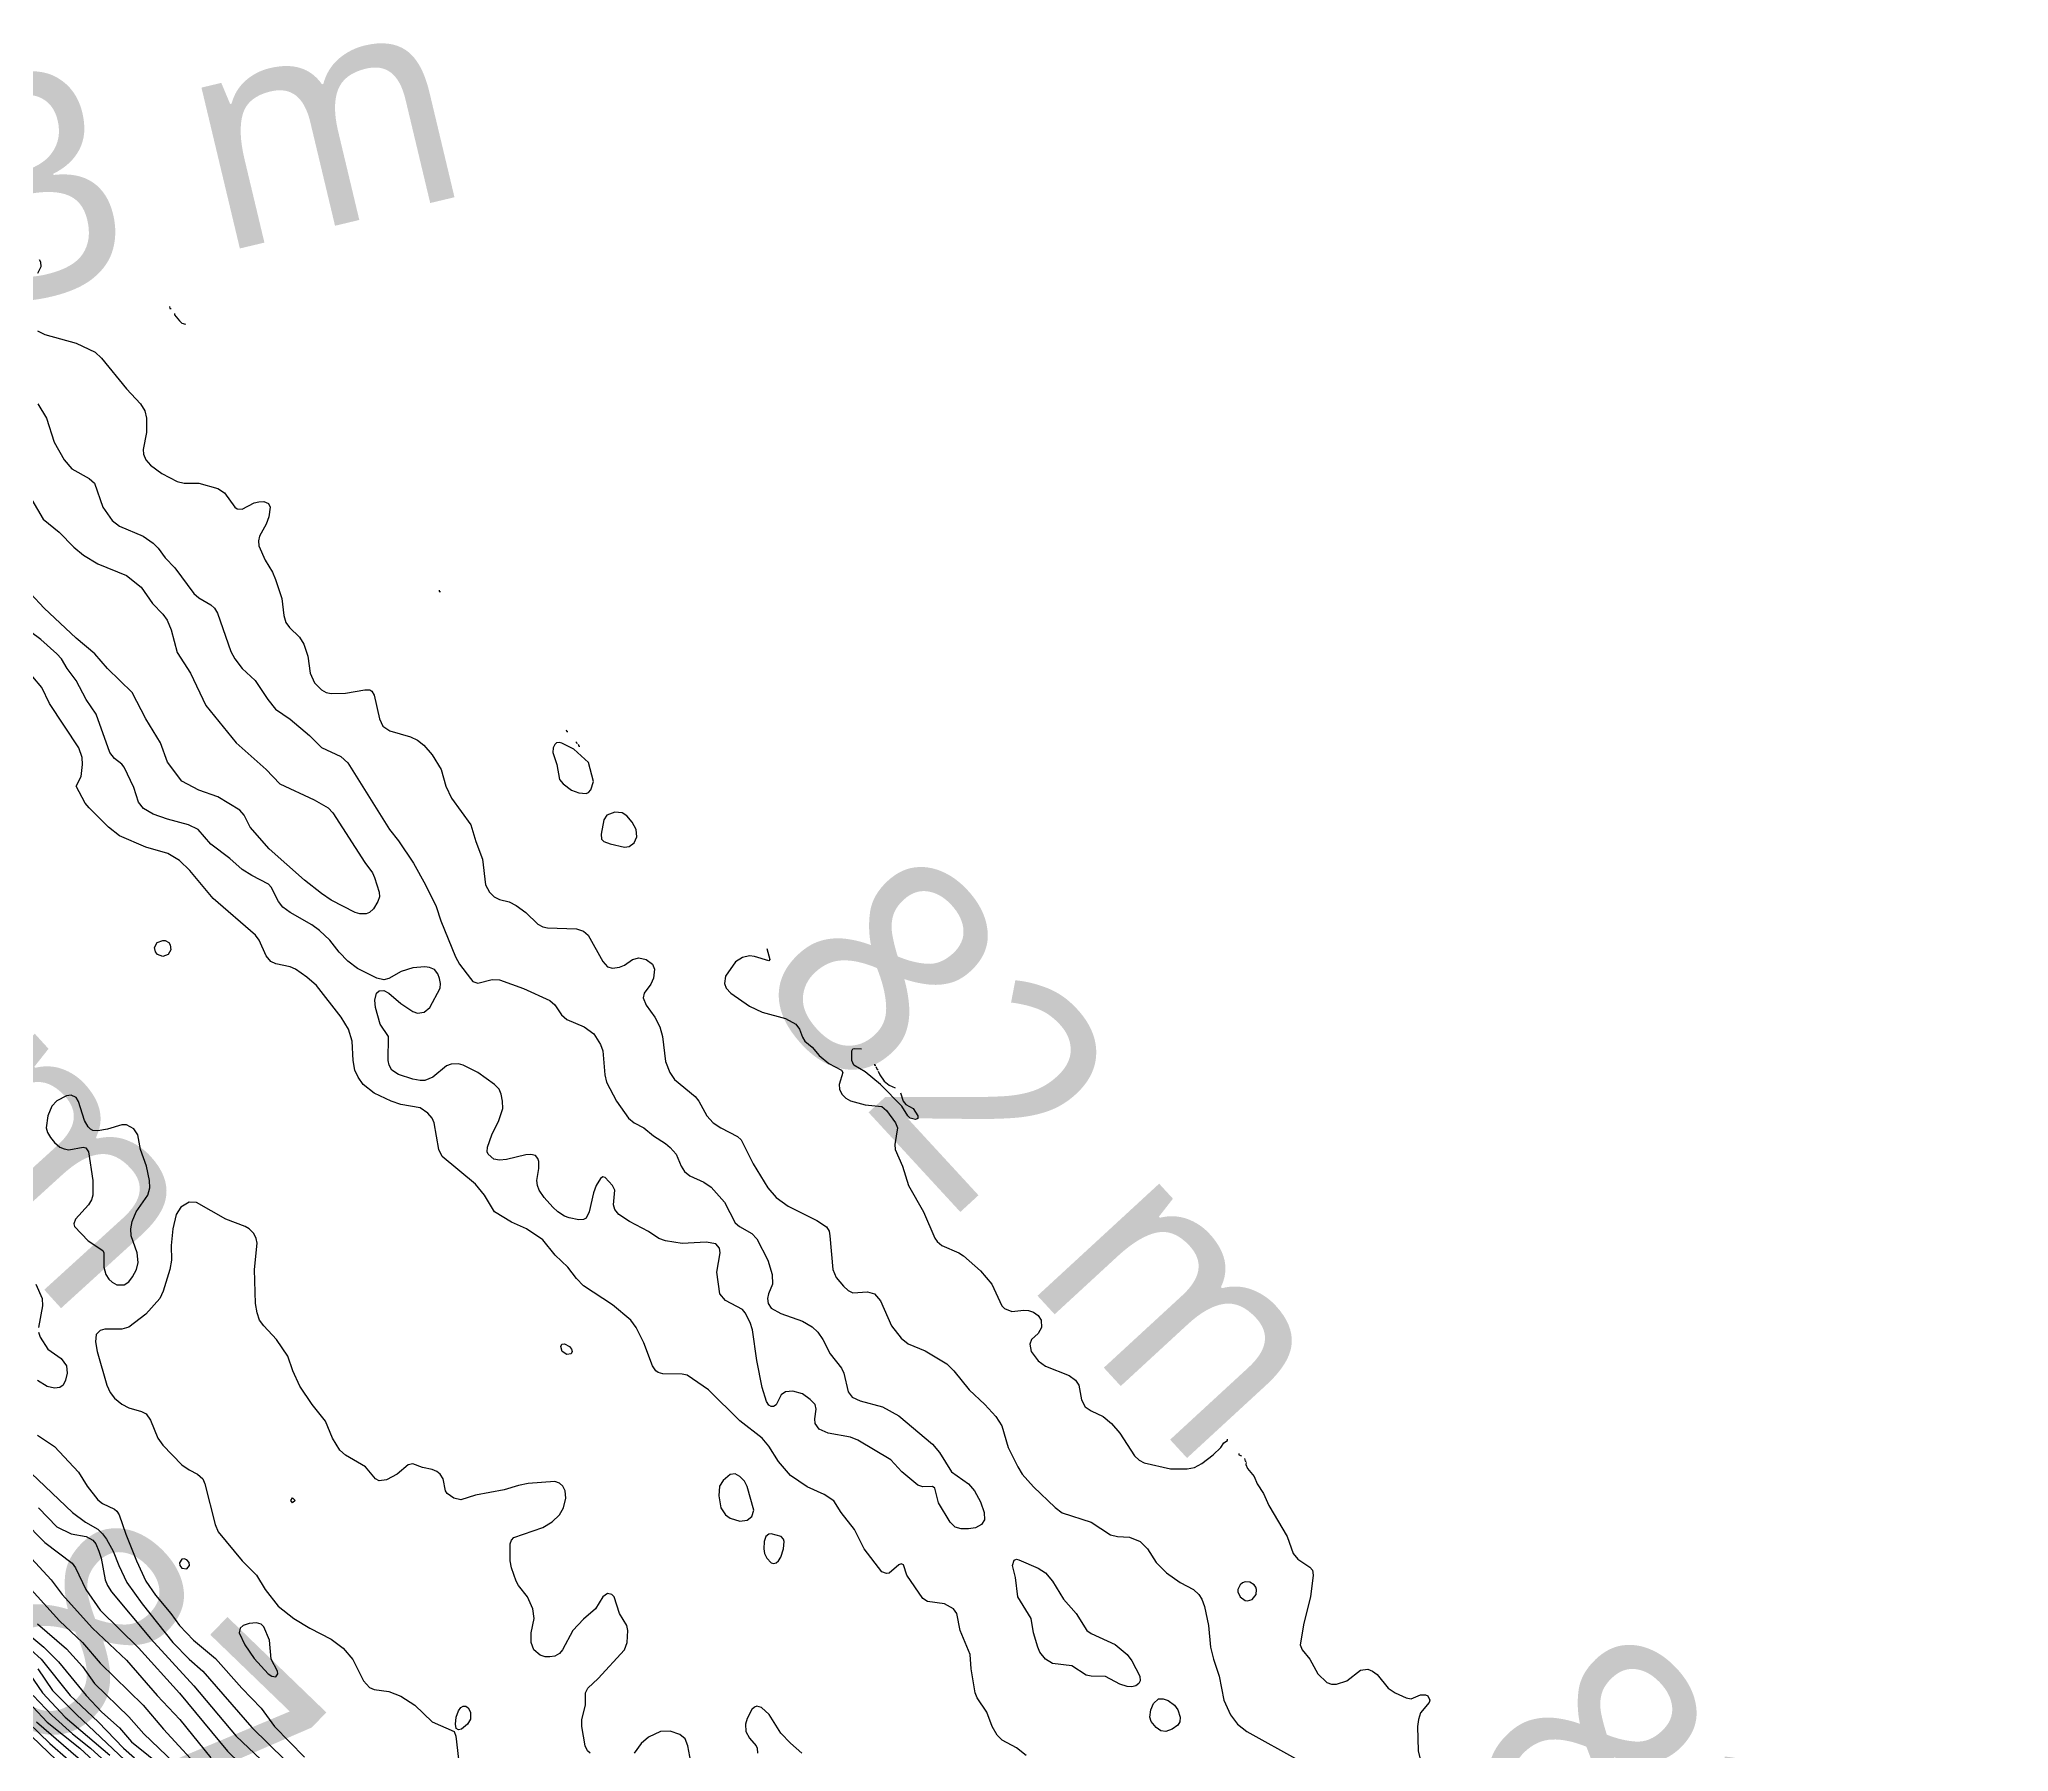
# Model space of a CAD drawing. Extents: x 474277 to 475042, y 254928 to 255625.
# Drawn here: x 474914.3 to 474977.1, y 255356.7 to 255411.3 of the extents above; entities that cross this region are included whole.
import ezdxf

# ---------------------------------------------------------------- set-up
doc = ezdxf.new("R2010")
doc.units = 0
doc.header["$MEASUREMENT"] = 0
doc.layers.add('BaseMapV2_DTM_export_MonNov09090547073261 — entities', color=1, linetype='CONTINUOUS')
doc.styles.get("Standard").update_dxf_attribs({"font": 'romans.shx'})

msp = doc.modelspace()

# ---------------------------------------------------------------- linework, layer by layer
at = {"layer": 'BaseMapV2_DTM_export_MonNov09090547073261 — entities', "color": 15, "linetype": 'Continuous', "true_color": 0xb7484b}
for points in [[(474914.315, 255404.295, 82.25), (474914.366, 255404.218, 82.25), (474914.374, 255404.065, 82.25), (474914.27, 255403.847, 82.25)], [(474918.475, 255402.799, 82), (474918.487, 255402.736, 82), (474918.525, 255402.736, 82)], [(474918.638, 255402.569, 82), (474918.639, 255402.531, 82), (474918.793, 255402.333, 82), (474918.87, 255402.269, 82), (474918.985, 255402.234, 82)], [(474914.27, 255402.023, 82.25), (474914.5, 255401.901, 82.25), (474915.496, 255401.628, 82.25), (474916.11, 255401.336, 82.25), (474916.304, 255401.151, 82.25), (474917.107, 255400.172, 82.25), (474917.55, 255399.694, 82.25), (474917.69, 255399.464, 82.25), (474917.746, 255399.234, 82.25), (474917.74, 255398.774, 82.25), (474917.64, 255398.237, 82.25), (474917.648, 255398.084, 82.25), (474917.72, 255397.911, 82.25), (474917.873, 255397.732, 82.25), (474918.229, 255397.47, 82.25), (474918.717, 255397.215, 82.25), (474918.947, 255397.167, 82.25), (474919.407, 255397.16, 82.25), (474920.02, 255396.992, 82.25), (474920.225, 255396.857, 82.25), (474920.557, 255396.397, 82.25), (474920.634, 255396.344, 82.25), (474920.787, 255396.331, 82.25), (474921.17, 255396.536, 82.25), (474921.324, 255396.573, 82.25), (474921.477, 255396.579, 82.25), (474921.63, 255396.517, 82.25), (474921.686, 255396.397, 82.25), (474921.639, 255396.09, 82.25), (474921.558, 255395.86, 82.25), (474921.339, 255395.477, 82.25), (474921.307, 255395.324, 82.25), (474921.324, 255395.17, 82.25), (474921.519, 255394.71, 82.25), (474921.755, 255394.327, 82.25), (474921.857, 255394.097, 82.25), (474922.055, 255393.483, 82.25), (474922.117, 255392.947, 82.25), (474922.188, 255392.717, 82.25), (474922.295, 255392.563, 82.25), (474922.622, 255392.256, 82.25), (474922.755, 255392.026, 82.25), (474922.879, 255391.643, 82.25), (474922.961, 255391.106, 82.25), (474923.101, 255390.8, 82.25), (474923.322, 255390.57, 82.25), (474923.471, 255390.491, 82.25), (474923.624, 255390.461, 82.25), (474924.084, 255390.47, 82.25), (474924.698, 255390.58, 82.25), (474924.865, 255390.57, 82.25), (474924.928, 255390.531, 82.25), (474925.004, 255390.41, 82.25), (474925.167, 255389.649, 82.25), (474925.275, 255389.419, 82.25), (474925.498, 255389.266, 82.25), (474926.154, 255389.072, 82.25), (474926.384, 255388.967, 82.25), (474926.578, 255388.806, 82.25), (474926.844, 255388.5, 82.25), (474927.138, 255388.039, 82.25), (474927.279, 255387.503, 82.25), (474927.464, 255387.119, 82.25), (474928.08, 255386.276, 82.25), (474928.235, 255385.739, 82.25), (474928.455, 255385.175, 82.25), (474928.552, 255384.359, 82.25), (474928.671, 255384.129, 82.25), (474928.822, 255383.975, 82.25), (474928.991, 255383.89, 82.25), (474929.298, 255383.814, 82.25), (474929.528, 255383.699, 82.25), (474929.835, 255383.479, 82.25), (474930.218, 255383.107, 82.25), (474930.372, 255383.022, 82.25), (474930.525, 255382.991, 82.25), (474931.445, 255382.961, 82.25), (474931.675, 255382.883, 82.25), (474931.823, 255382.749, 82.25), (474932.288, 255381.914, 82.25), (474932.442, 255381.742, 82.25), (474932.595, 255381.702, 82.25), (474932.825, 255381.734, 82.25), (474932.979, 255381.799, 82.25), (474933.236, 255381.982, 82.25), (474933.439, 255382.03, 82.25), (474933.669, 255381.978, 82.25), (474933.868, 255381.829, 82.25), (474933.931, 255381.675, 82.25), (474933.899, 255381.387, 82.25), (474933.822, 255381.194, 82.25), (474933.61, 255380.908, 82.25), (474933.572, 255380.755, 82.25), (474933.665, 255380.525, 82.25), (474933.944, 255380.142, 82.25), (474934.103, 255379.835, 82.25), (474934.186, 255379.528, 82.25), (474934.282, 255378.731, 82.25), (474934.426, 255378.378, 82.25), (474934.572, 255378.148, 82.25), (474935.228, 255377.611, 82.25), (474935.345, 255377.458, 82.25), (474935.602, 255376.998, 82.25), (474935.802, 255376.768, 82.25), (474936.046, 255376.608, 82.25), (474936.582, 255376.334, 82.25), (474936.696, 255376.231, 82.25), (474937.076, 255375.464, 82.25), (474937.552, 255374.698, 82.25), (474937.809, 255374.391, 82.25), (474938.193, 255374.11, 82.25), (474939.113, 255373.658, 82.25), (474939.419, 255373.454, 82.25), (474939.499, 255373.317, 82.25), (474939.529, 255373.164, 82.25), (474939.617, 255372.091, 82.25), (474939.726, 255371.842, 82.25), (474939.956, 255371.561, 82.25), (474940.109, 255371.422, 82.25), (474940.263, 255371.351, 82.25), (474940.723, 255371.38, 82.25), (474940.953, 255371.32, 82.25), (474941.136, 255371.094, 82.25), (474941.49, 255370.301, 82.25), (474941.796, 255369.902, 82.25), (474942.026, 255369.725, 82.25), (474942.563, 255369.498, 82.25), (474943.253, 255369.092, 82.25), (474943.476, 255368.87, 82.25), (474943.962, 255368.257, 82.25), (474944.461, 255367.797, 82.25), (474944.813, 255367.413, 82.25), (474945.013, 255367.107, 82.25), (474945.213, 255366.417, 82.25), (474945.516, 255365.803, 82.25), (474945.656, 255365.573, 82.25), (474946.013, 255365.17, 82.25), (474946.704, 255364.511, 82.25), (474946.934, 255364.339, 82.25), (474947.854, 255364.036, 82.25), (474948.467, 255363.633, 82.25), (474948.697, 255363.58, 82.25), (474949.081, 255363.56, 82.25), (474949.414, 255363.426, 82.25), (474949.651, 255363.196, 82.25), (474949.924, 255362.759, 82.25), (474950.262, 255362.429, 82.25), (474950.692, 255362.123, 82.25), (474951.117, 255361.893, 82.25), (474951.286, 255361.739, 82.25), (474951.389, 255361.586, 82.25), (474951.47, 255361.356, 82.25), (474951.597, 255360.743, 82.25), (474951.656, 255360.052, 82.25), (474951.753, 255359.669, 82.25), (474951.941, 255359.132, 82.25), (474952.08, 255358.366, 82.25), (474952.301, 255357.902, 82.25), (474952.522, 255357.599, 82.25), (474952.813, 255357.369, 82.25), (474954.468, 255356.449, 82.25)], [(474914.28, 255399.694, 82.5), (474914.552, 255399.234, 82.5), (474914.793, 255398.467, 82.5), (474915.113, 255397.911, 82.5), (474915.359, 255397.624, 82.5), (474915.913, 255397.317, 82.5), (474916.081, 255397.164, 82.5), (474916.351, 255396.397, 82.5), (474916.646, 255395.973, 82.5), (474916.877, 255395.797, 82.5), (474917.634, 255395.477, 82.5), (474917.95, 255395.247, 82.5), (474918.111, 255395.093, 82.5), (474918.334, 255394.787, 82.5), (474918.64, 255394.461, 82.5), (474919.253, 255393.644, 82.5), (474919.407, 255393.509, 82.5), (474919.79, 255393.287, 82.5), (474919.907, 255393.177, 82.5), (474920, 255393.023, 82.5), (474920.433, 255391.796, 82.5), (474920.552, 255391.566, 82.5), (474920.787, 255391.259, 82.5), (474921.204, 255390.876, 82.5), (474921.604, 255390.263, 82.5), (474921.852, 255389.956, 82.5), (474922.321, 255389.638, 82.5), (474922.934, 255389.117, 82.5), (474923.317, 255388.737, 82.5), (474923.931, 255388.447, 82.5), (474924.161, 255388.25, 82.5), (474925.488, 255386.122, 82.5), (474925.771, 255385.761, 82.5), (474926.253, 255385.049, 82.5), (474926.634, 255384.359, 82.5), (474926.971, 255383.669, 82.5), (474927.126, 255383.209, 82.5), (474927.592, 255382.059, 82.5), (474927.722, 255381.829, 82.5), (474928.071, 255381.368, 82.5), (474928.148, 255381.282, 82.5), (474928.301, 255381.229, 82.5), (474928.761, 255381.338, 82.5), (474928.991, 255381.333, 82.5), (474929.758, 255381.058, 82.5), (474930.602, 255380.668, 82.5), (474930.755, 255380.536, 82.5), (474930.974, 255380.218, 82.5), (474931.138, 255380.066, 82.5), (474931.696, 255379.835, 82.5), (474931.997, 255379.605, 82.5), (474932.212, 255379.267, 82.5), (474932.291, 255379.068, 82.5), (474932.347, 255378.301, 82.5), (474932.402, 255378.071, 82.5), (474932.724, 255377.458, 82.5), (474933.109, 255376.921, 82.5), (474933.285, 255376.776, 82.5), (474933.592, 255376.61, 82.5), (474933.899, 255376.356, 82.5), (474934.282, 255376.116, 82.5), (474934.435, 255375.986, 82.5), (474934.621, 255375.771, 82.5), (474934.784, 255375.388, 82.5), (474934.895, 255375.216, 82.5), (474935.064, 255375.081, 82.5), (474935.509, 255374.877, 82.5), (474935.739, 255374.72, 82.5), (474936.172, 255374.238, 82.5), (474936.506, 255373.587, 82.5), (474936.648, 255373.471, 82.5), (474937.041, 255373.241, 82.5), (474937.196, 255373.078, 82.5), (474937.551, 255372.397, 82.5), (474937.682, 255371.937, 82.5), (474937.693, 255371.631, 82.5), (474937.568, 255371.324, 82.5), (474937.537, 255371.171, 82.5), (474937.559, 255371.017, 82.5), (474937.652, 255370.864, 82.5), (474937.962, 255370.688, 82.5), (474938.653, 255370.453, 82.5), (474938.959, 255370.266, 82.5), (474939.144, 255370.097, 82.5), (474939.303, 255369.867, 82.5), (474939.531, 255369.407, 82.5), (474939.896, 255368.947, 82.5), (474939.966, 255368.794, 82.5), (474940.109, 255368.197, 82.5), (474940.235, 255368.027, 82.5), (474940.493, 255367.911, 82.5), (474941.2, 255367.72, 82.5), (474941.72, 255367.432, 82.5), (474942.793, 255366.531, 82.5), (474943.023, 255366.262, 82.5), (474943.406, 255365.643, 82.5), (474943.943, 255365.268, 82.5), (474944.139, 255365.036, 82.5), (474944.327, 255364.687, 82.5), (474944.44, 255364.346, 82.5), (474944.456, 255364.116, 82.5), (474944.36, 255363.963, 82.5), (474944.173, 255363.864, 82.5), (474943.943, 255363.827, 82.5), (474943.713, 255363.827, 82.5), (474943.522, 255363.886, 82.5), (474943.365, 255364.04, 82.5), (474942.993, 255364.653, 82.5), (474942.87, 255365.127, 82.5), (474942.793, 255365.175, 82.5), (474942.486, 255365.166, 82.5), (474942.333, 255365.219, 82.5), (474941.815, 255365.65, 82.5), (474941.47, 255366.033, 82.5), (474940.416, 255366.654, 82.5), (474940.186, 255366.751, 82.5), (474939.471, 255366.877, 82.5), (474939.189, 255367.009, 82.5), (474939.061, 255367.183, 82.5), (474939.05, 255367.337, 82.5), (474939.094, 255367.643, 82.5), (474939.054, 255367.797, 82.5), (474938.902, 255367.95, 82.5), (474938.653, 255368.129, 82.5), (474938.346, 255368.217, 82.5), (474938.116, 255368.2, 82.5), (474937.978, 255368.103, 82.5), (474937.809, 255367.784, 82.5), (474937.732, 255367.733, 82.5), (474937.656, 255367.729, 82.5), (474937.579, 255367.773, 82.5), (474937.502, 255367.886, 82.5), (474937.371, 255368.333, 82.5), (474937.196, 255369.195, 82.5), (474937.061, 255370.174, 82.5), (474936.986, 255370.404, 82.5), (474936.829, 255370.71, 82.5), (474936.736, 255370.819, 82.5), (474936.199, 255371.109, 82.5), (474936.017, 255371.324, 82.5), (474935.926, 255372.014, 82.5), (474936.034, 255372.627, 82.5), (474936.004, 255372.781, 82.5), (474935.892, 255372.914, 82.5), (474935.586, 255372.972, 82.5), (474934.819, 255372.928, 82.5), (474934.282, 255373.006, 82.5), (474934.07, 255373.087, 82.5), (474933.745, 255373.307, 82.5), (474933.14, 255373.624, 82.5), (474932.802, 255373.854, 82.5), (474932.667, 255374.008, 82.5), (474932.633, 255374.161, 82.5), (474932.666, 255374.621, 82.5), (474932.595, 255374.777, 82.5), (474932.365, 255375.033, 82.5), (474932.288, 255375.045, 82.5), (474932.212, 255374.993, 82.5), (474932.081, 255374.774, 82.5), (474931.996, 255374.544, 82.5), (474931.854, 255373.931, 82.5), (474931.752, 255373.731, 82.5), (474931.675, 255373.687, 82.5), (474931.522, 255373.684, 82.5), (474931.215, 255373.738, 82.5), (474931.062, 255373.797, 82.5), (474930.857, 255373.931, 82.5), (474930.692, 255374.084, 82.5), (474930.416, 255374.391, 82.5), (474930.261, 255374.621, 82.5), (474930.202, 255374.774, 82.5), (474930.187, 255374.928, 82.5), (474930.244, 255375.311, 82.5), (474930.245, 255375.541, 82.5), (474930.218, 255375.635, 82.5), (474930.142, 255375.729, 82.5), (474929.988, 255375.762, 82.5), (474929.835, 255375.749, 82.5), (474929.221, 255375.602, 82.5), (474928.991, 255375.578, 82.5), (474928.815, 255375.618, 82.5), (474928.638, 255375.771, 82.5), (474928.598, 255375.848, 82.5), (474928.611, 255376.001, 82.5), (474928.745, 255376.384, 82.5), (474928.974, 255376.845, 82.5), (474929.098, 255377.228, 82.5), (474929.093, 255377.458, 82.5), (474929.048, 255377.688, 82.5), (474928.984, 255377.841, 82.5), (474928.839, 255377.995, 82.5), (474928.301, 255378.378, 82.5), (474927.841, 255378.613, 82.5), (474927.688, 255378.649, 82.5), (474927.458, 255378.638, 82.5), (474927.304, 255378.592, 82.5), (474926.87, 255378.225, 82.5), (474926.614, 255378.126, 82.5), (474926.461, 255378.121, 82.5), (474926.231, 255378.162, 82.5), (474925.771, 255378.316, 82.5), (474925.561, 255378.455, 82.5), (474925.475, 255378.608, 82.5), (474925.449, 255378.761, 82.5), (474925.453, 255379.528, 82.5), (474925.194, 255379.912, 82.5), (474925.039, 255380.448, 82.5), (474925.018, 255380.678, 82.5), (474925.076, 255380.908, 82.5), (474925.158, 255380.982, 82.5), (474925.311, 255380.987, 82.5), (474925.464, 255380.903, 82.5), (474925.848, 255380.576, 82.5), (474926.231, 255380.317, 82.5), (474926.384, 255380.269, 82.5), (474926.594, 255380.295, 82.5), (474926.775, 255380.448, 82.5), (474927.106, 255381.062, 82.5), (474927.115, 255381.215, 82.5), (474927.082, 255381.368, 82.5), (474927.026, 255381.522, 82.5), (474926.921, 255381.655, 82.5), (474926.768, 255381.721, 82.5), (474926.614, 255381.744, 82.5), (474926.231, 255381.708, 82.5), (474925.863, 255381.598, 82.5), (474925.464, 255381.374, 82.5), (474925.311, 255381.329, 82.5), (474925.081, 255381.381, 82.5), (474924.467, 255381.693, 82.5), (474924.161, 255381.927, 82.5), (474923.881, 255382.212, 82.5), (474923.587, 255382.595, 82.5), (474923.257, 255382.902, 82.5), (474923.011, 255383.08, 82.5), (474922.321, 255383.475, 82.5), (474922.091, 255383.649, 82.5), (474921.951, 255383.822, 82.5), (474921.72, 255384.282, 82.5), (474921.63, 255384.382, 82.5), (474921.094, 255384.652, 82.5), (474920.787, 255384.85, 82.5), (474920.397, 255385.202, 82.5), (474919.79, 255385.657, 82.5), (474919.392, 255386.122, 82.5), (474919.079, 255386.276, 82.5), (474918.41, 255386.452, 82.5), (474917.95, 255386.615, 82.5), (474917.643, 255386.793, 82.5), (474917.49, 255386.993, 82.5), (474917.337, 255387.457, 82.5), (474917.03, 255388.105, 82.5), (474916.953, 255388.201, 82.5), (474916.723, 255388.384, 82.5), (474916.57, 255388.576, 82.5), (474916.138, 255389.803, 82.5), (474915.819, 255390.263, 82.5), (474915.496, 255390.876, 82.5), (474915.208, 255391.26, 82.5), (474915.032, 255391.566, 82.5), (474914.887, 255391.72, 82.5), (474914.369, 255392.18, 82.5), (474914.04, 255392.422, 82.5)], [(474914.086, 255396.627, 82.75), (474914.444, 255396.014, 82.75), (474914.96, 255395.603, 82.75), (474915.42, 255395.127, 82.75), (474915.73, 255394.863, 82.75), (474916.186, 255394.591, 82.75), (474917.107, 255394.223, 82.75), (474917.567, 255393.847, 82.75), (474917.933, 255393.33, 82.75), (474918.257, 255392.99, 82.75), (474918.398, 255392.793, 82.75), (474918.53, 255392.486, 82.75), (474918.717, 255391.763, 82.75), (474919.141, 255391.106, 82.75), (474919.637, 255390.079, 82.75), (474920.596, 255388.883, 82.75), (474921.557, 255388.039, 82.75), (474921.99, 255387.579, 82.75), (474923.087, 255387.073, 82.75), (474923.532, 255386.812, 82.75), (474923.684, 255386.659, 82.75), (474924.698, 255385.073, 82.75), (474924.941, 255384.742, 82.75), (474925.006, 255384.589, 82.75), (474925.155, 255384.129, 82.75), (474925.171, 255383.975, 82.75), (474925.119, 255383.822, 82.75), (474924.976, 255383.592, 82.75), (474924.851, 255383.478, 82.75), (474924.748, 255383.439, 82.75)], [(474924.748, 255383.439, 82.75), (474924.544, 255383.434, 82.75), (474924.391, 255383.477, 82.75), (474923.624, 255383.875, 82.75), (474923.317, 255384.08, 82.75), (474922.781, 255384.508, 82.75), (474921.652, 255385.509, 82.75), (474921.051, 255386.199, 82.75), (474920.854, 255386.582, 82.75), (474920.715, 255386.736, 82.75), (474920.02, 255387.16, 82.75), (474919.407, 255387.374, 82.75), (474918.87, 255387.662, 82.75), (474918.415, 255388.269, 82.75), (474918.188, 255388.883, 82.75), (474917.718, 255389.649, 82.75), (474917.28, 255390.493, 82.75), (474916.498, 255391.26, 82.75), (474916.095, 255391.72, 82.75), (474915.496, 255392.226, 82.75), (474914.48, 255393.177, 82.75), (474914.04, 255393.65, 82.75)], [(474927.07, 255393.752, 82), (474927.074, 255393.706, 82), (474927.113, 255393.706, 82)], [(474945.783, 255356.608, 82.25), (474945.477, 255356.851, 82.25), (474945.017, 255357.092, 82.25), (474944.863, 255357.254, 82.25), (474944.698, 255357.522, 82.25), (474944.529, 255357.982, 82.25), (474944.224, 255358.442, 82.25), (474944.154, 255358.596, 82.25), (474944.035, 255359.362, 82.25), (474943.999, 255359.822, 82.25), (474943.677, 255360.589, 82.25), (474943.577, 255361.126, 82.25), (474943.463, 255361.279, 82.25), (474943.179, 255361.433, 82.25), (474942.64, 255361.515, 82.25), (474942.486, 255361.603, 82.25), (474941.975, 255362.353, 82.25), (474941.873, 255362.678, 82.25), (474941.796, 255362.715, 82.25), (474941.72, 255362.681, 82.25), (474941.413, 255362.415, 82.25), (474941.336, 255362.401, 82.25), (474941.183, 255362.463, 82.25), (474940.621, 255363.196, 82.25), (474940.309, 255363.81, 82.25), (474939.89, 255364.346, 82.25), (474939.649, 255364.724, 82.25), (474939.343, 255364.919, 82.25), (474938.806, 255365.168, 82.25), (474938.269, 255365.533, 82.25), (474937.886, 255365.976, 82.25), (474937.579, 255366.466, 82.25), (474937.365, 255366.723, 82.25), (474936.659, 255367.272, 82.25), (474935.659, 255368.257, 82.25), (474934.972, 255368.723, 82.25), (474934.819, 255368.76, 82.25), (474934.205, 255368.771, 82.25), (474934.052, 255368.811, 82.25), (474933.975, 255368.862, 82.25), (474933.869, 255369.024, 82.25), (474933.592, 255369.76, 82.25), (474933.351, 255370.25, 82.25), (474933.185, 255370.48, 82.25), (474932.595, 255370.969, 82.25), (474931.675, 255371.578, 82.25), (474931.445, 255371.814, 82.25), (474931.168, 255372.167, 82.25), (474930.772, 255372.551, 82.25), (474930.372, 255373.046, 82.25), (474929.856, 255373.394, 82.25), (474929.375, 255373.604, 82.25), (474928.836, 255373.931, 82.25), (474928.512, 255374.468, 82.25), (474928.225, 255374.817, 82.25), (474927.167, 255375.694, 82.25), (474927.061, 255375.924, 82.25), (474926.916, 255376.768, 82.25), (474926.844, 255376.921, 82.25), (474926.713, 255377.075, 82.25), (474926.461, 255377.254, 82.25), (474925.848, 255377.361, 82.25), (474925.541, 255377.459, 82.25), (474925.004, 255377.714, 82.25), (474924.653, 255377.995, 82.25), (474924.486, 255378.225, 82.25), (474924.385, 255378.455, 82.25), (474924.331, 255378.761, 82.25), (474924.3, 255379.375, 82.25), (474924.178, 255379.758, 82.25), (474923.943, 255380.142, 82.25), (474923.164, 255381.15, 82.25), (474922.857, 255381.417, 82.25), (474922.491, 255381.675, 82.25), (474922.321, 255381.74, 82.25), (474921.86, 255381.839, 82.25), (474921.707, 255381.914, 82.25), (474921.554, 255382.098, 82.25), (474921.33, 255382.595, 82.25), (474921.218, 255382.749, 82.25), (474919.867, 255383.928, 82.25), (474919.126, 255384.819, 82.25), (474918.793, 255385.137, 82.25), (474918.416, 255385.356, 82.25), (474917.72, 255385.558, 82.25), (474916.877, 255385.923, 82.25), (474916.527, 255386.199, 82.25), (474915.911, 255386.812, 82.25), (474915.782, 255386.966, 82.25), (474915.503, 255387.503, 82.25), (474915.658, 255387.809, 82.25), (474915.704, 255388.193, 82.25), (474915.688, 255388.423, 82.25), (474915.583, 255388.729, 82.25), (474914.653, 255390.142, 82.25), (474914.402, 255390.646, 82.25), (474914.116, 255390.985, 82.25)], [(474931.119, 255389.304, 82), (474931.138, 255389.243, 82), (474931.177, 255389.243, 82)], [(474931.752, 255387.267, 82), (474931.828, 255387.3, 82), (474931.905, 255387.389, 82), (474931.996, 255387.656, 82), (474931.828, 255388.254, 82), (474931.368, 255388.685, 82), (474930.985, 255388.875, 82), (474930.908, 255388.898, 82), (474930.813, 255388.883, 82), (474930.755, 255388.837, 82), (474930.701, 255388.729, 82), (474930.693, 255388.576, 82), (474930.817, 255388.193, 82), (474930.908, 255387.715, 82), (474931.021, 255387.579, 82), (474931.292, 255387.38, 82), (474931.522, 255387.292, 82), (474931.752, 255387.267, 82)], [(474931.442, 255388.921, 82), (474931.442, 255388.883, 82), (474931.483, 255388.876, 82)], [(474931.501, 255388.844, 82), (474931.522, 255388.779, 82), (474931.56, 255388.779, 82)], [(474933.132, 255385.583, 82), (474933.285, 255385.697, 82), (474933.368, 255385.892, 82), (474933.355, 255386.122, 82), (474933.222, 255386.352, 82), (474933.055, 255386.558, 82), (474932.902, 255386.655, 82), (474932.672, 255386.671, 82), (474932.411, 255386.582, 82), (474932.321, 255386.429, 82), (474932.235, 255385.969, 82), (474932.245, 255385.816, 82), (474932.316, 255385.739, 82), (474932.518, 255385.664, 82), (474932.979, 255385.559, 82), (474933.132, 255385.583, 82)], [(474918.435, 255382.135, 82.25), (474918.257, 255382.073, 82.25), (474918.093, 255382.135, 82.25), (474918.027, 255382.223, 82.25), (474918.001, 255382.365, 82.25), (474918.086, 255382.519, 82.25), (474918.257, 255382.585, 82.25), (474918.333, 255382.579, 82.25), (474918.448, 255382.519, 82.25), (474918.5, 255382.442, 82.25), (474918.517, 255382.289, 82.25), (474918.435, 255382.135, 82.25)], [(474937.515, 255382.327, 82), (474937.611, 255381.982, 82), (474937.579, 255381.938, 82), (474937.119, 255382.078, 82), (474936.966, 255382.092, 82), (474936.736, 255382.044, 82), (474936.515, 255381.905, 82), (474936.197, 255381.445, 82), (474936.166, 255381.215, 82), (474936.218, 255381.062, 82), (474936.373, 255380.908, 82), (474936.966, 255380.488, 82), (474937.366, 255380.295, 82), (474938.116, 255380.102, 82), (474938.442, 255379.912, 82), (474938.561, 255379.758, 82), (474938.653, 255379.504, 82), (474938.729, 255379.38, 82), (474938.959, 255379.183, 82), (474939.19, 255378.915, 82), (474939.496, 255378.667, 82), (474939.897, 255378.455, 82), (474939.938, 255378.378, 82), (474939.826, 255377.995, 82), (474939.832, 255377.841, 82), (474939.903, 255377.688, 82), (474940.033, 255377.558, 82), (474940.186, 255377.476, 82), (474940.646, 255377.345, 82), (474941.183, 255377.294, 82), (474941.336, 255377.169, 82), (474941.613, 255376.768, 82), (474941.682, 255376.615, 82), (474941.598, 255376.078, 82), (474941.612, 255375.924, 82), (474941.845, 255375.388, 82), (474942.028, 255374.774, 82), (474942.506, 255373.931, 82), (474942.87, 255373.096, 82), (474942.946, 255372.99, 82), (474943.1, 255372.865, 82), (474943.637, 255372.626, 82), (474943.79, 255372.529, 82), (474944.327, 255372.058, 82), (474944.686, 255371.631, 82), (474945.011, 255370.94, 82), (474945.093, 255370.849, 82), (474945.323, 255370.76, 82), (474945.707, 255370.8, 82), (474945.86, 255370.785, 82), (474946.013, 255370.732, 82), (474946.167, 255370.629, 82), (474946.265, 255370.48, 82), (474946.273, 255370.25, 82), (474946.167, 255370.06, 82), (474945.957, 255369.867, 82), (474945.903, 255369.714, 82), (474945.943, 255369.484, 82), (474946.167, 255369.186, 82), (474946.397, 255369.017, 82), (474947.159, 255368.717, 82), (474947.359, 255368.564, 82), (474947.461, 255368.41, 82), (474947.547, 255367.937, 82), (474947.667, 255367.72, 82), (474947.854, 255367.589, 82), (474948.237, 255367.408, 82), (474948.509, 255367.183, 82), (474948.774, 255366.877, 82), (474949.234, 255366.159, 82), (474949.387, 255366.013, 82), (474949.541, 255365.928, 82), (474950.384, 255365.744, 82), (474950.921, 255365.745, 82), (474951.151, 255365.78, 82), (474951.381, 255365.907, 82), (474951.741, 255366.187, 82), (474951.988, 255366.417, 82), (474952.087, 255366.57, 82), (474952.198, 255366.647, 82), (474952.198, 255366.685, 82)], [(474941.774, 255377.726, 82), (474941.862, 255377.458, 82), (474941.95, 255377.359, 82), (474942.18, 255377.228, 82), (474942.329, 255376.998, 82), (474942.333, 255376.914, 82), (474942.256, 255376.879, 82), (474942.087, 255376.921, 82), (474942.009, 255376.998, 82), (474941.818, 255377.305, 82), (474941.138, 255377.995, 82), (474940.646, 255378.396, 82), (474940.295, 255378.608, 82), (474940.223, 255378.761, 82), (474940.223, 255379.068, 82), (474940.263, 255379.126, 82), (474940.32, 255379.145, 82), (474940.531, 255379.132, 82)], [(474940.953, 255378.646, 82), (474940.953, 255378.608, 82), (474940.991, 255378.608, 82)], [(474940.996, 255378.57, 82), (474941.03, 255378.47, 82), (474941.068, 255378.47, 82)], [(474941.071, 255378.416, 82), (474941.115, 255378.301, 82), (474941.26, 255378.103, 82), (474941.413, 255377.973, 82), (474941.605, 255377.885, 82)], [(474917.03, 255371.606, 82), (474917.173, 255371.707, 82), (474917.293, 255371.861, 82), (474917.421, 255372.091, 82), (474917.479, 255372.321, 82), (474917.44, 255372.627, 82), (474917.249, 255373.164, 82), (474917.242, 255373.394, 82), (474917.286, 255373.624, 82), (474917.413, 255373.933, 82), (474917.786, 255374.468, 82), (474917.848, 255374.698, 82), (474917.836, 255374.928, 82), (474917.746, 255375.388, 82), (474917.552, 255375.924, 82), (474917.461, 255376.384, 82), (474917.337, 255376.579, 82), (474917.107, 255376.707, 82), (474916.953, 255376.709, 82), (474916.493, 255376.573, 82), (474916.186, 255376.517, 82), (474916.033, 255376.53, 82), (474915.956, 255376.567, 82), (474915.88, 255376.645, 82), (474915.77, 255376.845, 82), (474915.573, 255377.45, 82), (474915.496, 255377.579, 82), (474915.343, 255377.658, 82), (474915.19, 255377.631, 82), (474914.883, 255377.474, 82), (474914.724, 255377.305, 82), (474914.601, 255376.998, 82), (474914.54, 255376.615, 82), (474914.585, 255376.461, 82), (474914.679, 255376.308, 82), (474914.806, 255376.146, 82), (474914.976, 255376.001, 82), (474915.113, 255375.938, 82), (474915.266, 255375.914, 82), (474915.726, 255375.994, 82), (474915.803, 255375.972, 82), (474915.896, 255375.848, 82), (474916.034, 255374.928, 82), (474916.03, 255374.468, 82), (474915.984, 255374.314, 82), (474915.887, 255374.161, 82), (474915.482, 255373.701, 82), (474915.426, 255373.547, 82), (474915.445, 255373.471, 82), (474915.88, 255373.01, 82), (474916.352, 255372.704, 82), (474916.382, 255372.627, 82), (474916.377, 255372.167, 82), (474916.446, 255371.937, 82), (474916.544, 255371.784, 82), (474916.646, 255371.691, 82), (474916.8, 255371.611, 82), (474917.03, 255371.606, 82)], [(474931.881, 255356.679, 82), (474931.801, 255356.755, 82), (474931.724, 255356.909, 82), (474931.617, 255357.522, 82), (474931.624, 255357.752, 82), (474931.736, 255358.212, 82), (474931.734, 255358.596, 82), (474931.814, 255358.749, 82), (474932.141, 255359.056, 82), (474932.982, 255359.976, 82), (474933.061, 255360.206, 82), (474933.09, 255360.589, 82), (474933.055, 255360.743, 82), (474932.818, 255361.126, 82), (474932.645, 255361.663, 82), (474932.572, 255361.739, 82), (474932.442, 255361.762, 82), (474932.284, 255361.663, 82), (474932.058, 255361.278, 82), (474931.675, 255360.951, 82), (474931.33, 255360.589, 82), (474931.005, 255359.976, 82), (474930.908, 255359.856, 82), (474930.755, 255359.773, 82), (474930.602, 255359.744, 82), (474930.448, 255359.749, 82), (474930.295, 255359.798, 82), (474930.094, 255359.976, 82), (474930.001, 255360.206, 82), (474929.999, 255360.513, 82), (474930.1, 255360.973, 82), (474930.059, 255361.279, 82), (474929.887, 255361.663, 82), (474929.605, 255362.021, 82), (474929.528, 255362.162, 82), (474929.379, 255362.583, 82), (474929.333, 255362.813, 82), (474929.336, 255363.35, 82), (474929.375, 255363.467, 82), (474929.451, 255363.557, 82), (474930.372, 255363.868, 82), (474930.678, 255364.057, 82), (474930.91, 255364.27, 82), (474931.038, 255364.5, 82), (474931.104, 255364.806, 82), (474931.091, 255365.036, 82), (474931.015, 255365.19, 82), (474930.908, 255365.288, 82), (474930.755, 255365.338, 82), (474929.911, 255365.272, 82), (474929.605, 255365.215, 82), (474929.145, 255365.072, 82), (474928.225, 255364.906, 82), (474927.765, 255364.756, 82), (474927.535, 255364.806, 82), (474927.321, 255364.96, 82), (474927.276, 255365.036, 82), (474927.195, 255365.42, 82), (474927.099, 255365.573, 82), (474926.998, 255365.661, 82), (474926.844, 255365.723, 82), (474926.538, 255365.782, 82), (474926.231, 255365.902, 82), (474926.078, 255365.872, 82), (474925.727, 255365.573, 82), (474925.388, 255365.394, 82), (474925.158, 255365.364, 82), (474925.044, 255365.42, 82), (474924.722, 255365.803, 82), (474924.084, 255366.179, 82), (474923.903, 255366.34, 82), (474923.67, 255366.723, 82), (474923.447, 255367.26, 82), (474923.024, 255367.797, 82), (474922.627, 255368.381, 82), (474922.404, 255368.87, 82), (474922.249, 255369.33, 82), (474921.881, 255369.867, 82), (474921.477, 255370.296, 82), (474921.348, 255370.48, 82), (474921.269, 255370.71, 82), (474921.215, 255371.017, 82), (474921.186, 255372.091, 82), (474921.267, 255372.934, 82), (474921.239, 255373.087, 82), (474921.166, 255373.241, 82), (474921.017, 255373.392, 82), (474920.891, 255373.471, 82), (474920.273, 255373.701, 82), (474919.33, 255374.236, 82), (474919.1, 255374.247, 82), (474918.833, 255374.084, 82), (474918.687, 255373.854, 82), (474918.578, 255373.394, 82), (474918.525, 255372.857, 82), (474918.542, 255372.397, 82), (474918.486, 255372.091, 82), (474918.274, 255371.401, 82), (474918.161, 255371.171, 82), (474917.72, 255370.674, 82), (474917.183, 255370.258, 82), (474916.953, 255370.189, 82), (474916.416, 255370.196, 82), (474916.263, 255370.146, 82), (474916.137, 255370.02, 82), (474916.114, 255369.79, 82), (474916.171, 255369.484, 82), (474916.475, 255368.41, 82), (474916.586, 255368.18, 82), (474916.723, 255367.996, 82), (474916.953, 255367.804, 82), (474917.183, 255367.688, 82), (474917.582, 255367.567, 82), (474917.73, 255367.49, 82), (474917.873, 255367.292, 82), (474918.098, 255366.723, 82), (474918.266, 255366.493, 82), (474918.87, 255365.873, 82), (474919.1, 255365.707, 82), (474919.367, 255365.573, 82), (474919.535, 255365.42, 82), (474919.598, 255365.266, 82), (474919.928, 255363.963, 82), (474920.026, 255363.733, 82), (474920.787, 255362.807, 82), (474921.253, 255362.353, 82), (474921.524, 255361.893, 82), (474921.937, 255361.359, 82), (474922.438, 255360.973, 82), (474922.943, 255360.666, 82), (474923.624, 255360.316, 82), (474924.007, 255360.021, 82), (474924.314, 255359.664, 82), (474924.662, 255358.979, 82), (474924.851, 255358.769, 82), (474925.004, 255358.712, 82), (474925.464, 255358.645, 82), (474925.848, 255358.493, 82), (474926.298, 255358.212, 82), (474926.844, 255357.681, 82), (474927.552, 255357.369, 82), (474927.602, 255357.215, 82), (474927.688, 255356.488, 82)], [(474914.21, 255371.631, 82.25), (474914.41, 255371.171, 82.25), (474914.424, 255370.94, 82.25), (474914.294, 255370.25, 82.25)], [(474914.299, 255370.097, 82.25), (474914.347, 255369.944, 82.25), (474914.595, 255369.56, 82.25), (474915.022, 255369.254, 82.25), (474915.193, 255369.024, 82.25), (474915.211, 255368.794, 82.25), (474915.16, 255368.564, 82.25), (474915.081, 255368.41, 82.25), (474914.978, 255368.333, 82.25)], [(474931.278, 255369.407, 82.25), (474931.138, 255369.383, 82.25), (474930.994, 255369.484, 82.25), (474930.946, 255369.637, 82.25), (474930.981, 255369.714, 82.25), (474931.062, 255369.722, 82.25), (474931.228, 255369.637, 82.25), (474931.294, 255369.56, 82.25), (474931.313, 255369.484, 82.25), (474931.278, 255369.407, 82.25)], [(474914.978, 255368.333, 82.25), (474914.806, 255368.311, 82.25), (474914.576, 255368.361, 82.25), (474914.27, 255368.554, 82.25)], [(474914.27, 255366.819, 82.25), (474914.806, 255366.452, 82.25), (474915.573, 255365.636, 82.25), (474915.849, 255365.19, 82.25), (474916.186, 255364.749, 82.25), (474916.34, 255364.638, 82.25), (474916.723, 255364.46, 82.25), (474916.8, 255364.388, 82.25), (474916.867, 255364.27, 82.25), (474917.078, 255363.656, 82.25), (474917.418, 255362.813, 82.25), (474917.72, 255362.161, 82.25), (474918.027, 255361.71, 82.25), (474918.517, 255361.126, 82.25), (474918.795, 255360.743, 82.25), (474919.24, 255360.282, 82.25), (474919.944, 255359.696, 82.25), (474920.78, 255358.749, 82.25), (474921.4, 255358.115, 82.25), (474921.822, 255357.522, 82.25), (474922.781, 255356.546, 82.25)], [(474913.856, 255365.803, 82.5), (474915.387, 255364.346, 82.5), (474915.792, 255364.04, 82.5), (474916.186, 255363.813, 82.5), (474916.34, 255363.669, 82.5), (474916.466, 255363.503, 82.5), (474916.679, 255363.12, 82.5), (474916.855, 255362.659, 82.5), (474917.119, 255362.123, 82.5), (474917.602, 255361.433, 82.5), (474918.583, 255360.206, 82.5), (474919.1, 255359.676, 82.5), (474919.54, 255359.286, 82.5), (474921.094, 255357.5, 82.5), (474922.167, 255356.454, 82.5)], [(474952.565, 255366.225, 82), (474952.565, 255366.187, 82), (474952.646, 255366.16, 82)], [(474952.746, 255366.072, 82), (474952.761, 255365.989, 82), (474952.799, 255365.989, 82)], [(474952.799, 255365.938, 82), (474952.783, 255365.88, 82), (474952.838, 255365.748, 82), (474953.053, 255365.496, 82), (474953.145, 255365.266, 82), (474953.354, 255364.96, 82), (474953.52, 255364.576, 82), (474954.108, 255363.58, 82), (474954.3, 255363.043, 82), (474954.448, 255362.866, 82), (474954.831, 255362.609, 82), (474954.914, 255362.506, 82), (474954.932, 255362.353, 82), (474954.848, 255361.663, 82), (474954.638, 255360.819, 82), (474954.519, 255360.129, 82), (474954.577, 255359.976, 82), (474954.831, 255359.678, 82), (474955.083, 255359.209, 82), (474955.368, 255358.929, 82), (474955.521, 255358.878, 82), (474955.675, 255358.877, 82), (474956.008, 255358.979, 82), (474956.441, 255359.324, 82), (474956.671, 255359.354, 82), (474956.825, 255359.295, 82), (474956.978, 255359.185, 82), (474957.323, 255358.749, 82), (474957.543, 255358.596, 82), (474957.898, 255358.445, 82), (474958.052, 255358.411, 82), (474958.358, 255358.538, 82), (474958.512, 255358.542, 82), (474958.588, 255358.503, 82), (474958.653, 255358.366, 82), (474958.632, 255358.289, 82), (474958.358, 255357.964, 82), (474958.288, 255357.752, 82), (474958.26, 255357.522, 82), (474958.28, 255356.755, 82), (474958.336, 255356.525, 82)], [(474936.889, 255364.11, 82), (474937.042, 255364.221, 82), (474937.098, 255364.423, 82), (474936.889, 255365.181, 82), (474936.802, 255365.343, 82), (474936.659, 255365.494, 82), (474936.506, 255365.582, 82), (474936.352, 255365.564, 82), (474936.122, 255365.374, 82), (474936.011, 255365.19, 82), (474935.983, 255364.883, 82), (474936.046, 255364.5, 82), (474936.196, 255364.27, 82), (474936.352, 255364.172, 82), (474936.659, 255364.075, 82), (474936.889, 255364.11, 82)], [(474922.482, 255364.73, 82), (474922.397, 255364.655, 82), (474922.342, 255364.73, 82), (474922.397, 255364.813, 82), (474922.482, 255364.73, 82)], [(474913.809, 255364.091, 83), (474914.5, 255363.389, 83), (474915.367, 255362.736, 83), (474915.478, 255362.583, 83), (474915.806, 255361.893, 83), (474916.263, 255361.231, 83), (474917.49, 255360.036, 83), (474918.793, 255358.586, 83), (474920.327, 255356.741, 83), (474922.35, 255354.762, 83)], [(474914.299, 255364.5, 82.75), (474914.883, 255363.891, 82.75), (474915.343, 255363.672, 82.75), (474915.82, 255363.58, 82.75), (474916.033, 255363.463, 82.75), (474916.121, 255363.35, 82.75), (474916.224, 255363.12, 82.75), (474916.295, 255362.889, 82.75), (474916.425, 255362.199, 82.75), (474916.493, 255362.021, 82.75), (474916.625, 255361.816, 82.75), (474917.873, 255360.333, 82.75), (474919.253, 255358.828, 82.75), (474920.595, 255357.215, 82.75), (474921.784, 255356.108, 82.75)], [(474913.196, 255363.842, 83.25), (474914.697, 255362.199, 83.25), (474915.058, 255361.739, 83.25), (474916.015, 255360.666, 83.25), (474917.107, 255359.647, 83.25), (474918.081, 255358.519, 83.25), (474918.809, 255357.752, 83.25), (474919.796, 255356.525, 83.25)], [(474937.732, 255362.725, 82), (474937.809, 255362.742, 82), (474937.886, 255362.807, 82), (474937.962, 255362.93, 82), (474938.048, 255363.196, 82), (474938.066, 255363.426, 82), (474938.05, 255363.503, 82), (474937.978, 255363.58, 82), (474937.656, 255363.671, 82), (474937.579, 255363.66, 82), (474937.483, 255363.58, 82), (474937.428, 255363.426, 82), (474937.417, 255363.196, 82), (474937.447, 255363.043, 82), (474937.517, 255362.889, 82), (474937.656, 255362.745, 82), (474937.732, 255362.725, 82)], [(474919.023, 255362.556, 82), (474919.114, 255362.659, 82), (474919.1, 255362.76, 82), (474919.023, 255362.844, 82), (474918.947, 255362.874, 82), (474918.87, 255362.859, 82), (474918.793, 255362.744, 82), (474918.8, 255362.659, 82), (474918.87, 255362.572, 82), (474919.023, 255362.556, 82)], [(474949.285, 255358.826, 82.5), (474949.157, 255358.787, 82.5), (474949.004, 255358.799, 82.5), (474948.774, 255358.88, 82.5), (474948.314, 255359.116, 82.5), (474947.854, 255359.131, 82.5), (474947.7, 255359.162, 82.5), (474947.24, 255359.459, 82.5), (474946.627, 255359.535, 82.5), (474946.397, 255359.676, 82.5), (474946.222, 255359.899, 82.5), (474946.155, 255360.052, 82.5), (474946.014, 255360.513, 82.5), (474945.939, 255360.973, 82.5), (474945.52, 255361.663, 82.5), (474945.443, 255362.276, 82.5), (474945.348, 255362.659, 82.5), (474945.4, 255362.827, 82.5), (474945.477, 255362.859, 82.5), (474945.553, 255362.845, 82.5), (474946.167, 255362.57, 82.5), (474946.397, 255362.427, 82.5), (474946.627, 255362.158, 82.5), (474946.973, 255361.586, 82.5), (474947.378, 255361.126, 82.5), (474947.72, 255360.589, 82.5), (474947.854, 255360.489, 82.5), (474948.62, 255360.138, 82.5), (474949.004, 255359.82, 82.5), (474949.157, 255359.617, 82.5), (474949.41, 255359.132, 82.5), (474949.415, 255358.979, 82.5), (474949.375, 255358.902, 82.5), (474949.285, 255358.826, 82.5)], [(474911.407, 255362.353, 84.25), (474914.386, 255359.669, 84.25), (474915.312, 255358.519, 84.25), (474916.202, 255357.675, 84.25), (474917.011, 255356.832, 84.25), (474917.361, 255356.525, 84.25)], [(474952.991, 255361.574, 82), (474953.115, 255361.739, 82), (474953.129, 255361.893, 82), (474953.105, 255361.969, 82), (474953.05, 255362.046, 82), (474952.914, 255362.128, 82), (474952.761, 255362.137, 82), (474952.684, 255362.106, 82), (474952.607, 255362.046, 82), (474952.532, 255361.893, 82), (474952.535, 255361.816, 82), (474952.604, 255361.663, 82), (474952.761, 255361.544, 82), (474952.838, 255361.53, 82), (474952.991, 255361.574, 82)], [(474914.069, 255361.893, 83.5), (474914.967, 255360.896, 83.5), (474915.699, 255360.206, 83.5), (474916.263, 255359.551, 83.5), (474917.635, 255358.212, 83.5), (474918.282, 255357.445, 83.5), (474919.637, 255355.972, 83.5)], [(474914.27, 255360.805, 83.75), (474915.19, 255359.999, 83.75), (474915.7, 255359.439, 83.75), (474916.083, 255358.902, 83.75), (474917.183, 255357.837, 83.75), (474917.656, 255357.292, 83.75), (474918.627, 255356.372, 83.75)], [(474921.86, 255359.115, 82), (474921.928, 255359.209, 82), (474921.913, 255359.286, 82), (474921.718, 255359.669, 82), (474921.663, 255360.282, 82), (474921.477, 255360.706, 82), (474921.4, 255360.788, 82), (474921.247, 255360.836, 82), (474921.017, 255360.813, 82), (474920.825, 255360.743, 82), (474920.732, 255360.666, 82), (474920.697, 255360.513, 82), (474920.873, 255360.129, 82), (474921.17, 255359.693, 82), (474921.622, 255359.209, 82), (474921.738, 255359.132, 82), (474921.86, 255359.115, 82)], [(474913.963, 255360.479, 84), (474914.469, 255360.052, 84), (474914.936, 255359.592, 84), (474915.815, 255358.519, 84), (474916.322, 255357.982, 84), (474916.877, 255357.484, 84), (474917.26, 255357.042, 84), (474918.947, 255355.689, 84)], [(474914.007, 255359.209, 84.75), (474914.427, 255358.596, 84.75), (474915.153, 255357.829, 84.75), (474916.57, 255356.61, 84.75)], [(474914.276, 255359.362, 84.5), (474914.743, 255358.672, 84.5), (474915.505, 255357.906, 84.5), (474917.047, 255356.449, 84.5)], [(474914.129, 255358.519, 85), (474914.73, 255357.88, 85), (474915.379, 255357.292, 85), (474915.958, 255356.832, 85), (474916.8, 255356.069, 85)], [(474950.434, 255357.445, 82.5), (474950.231, 255357.371, 82.5), (474950.077, 255357.392, 82.5), (474949.924, 255357.498, 82.5), (474949.771, 255357.686, 82.5), (474949.727, 255357.829, 82.5), (474949.754, 255358.059, 82.5), (474949.847, 255358.265, 82.5), (474950.001, 255358.405, 82.5), (474950.154, 255358.411, 82.5), (474950.307, 255358.356, 82.5), (474950.511, 255358.212, 82.5), (474950.622, 255358.059, 82.5), (474950.694, 255357.829, 82.5), (474950.685, 255357.675, 82.5), (474950.614, 255357.567, 82.5), (474950.434, 255357.445, 82.5)], [(474913.579, 255357.698, 86), (474915.113, 255356.223, 86)], [(474913.627, 255357.982, 85.75), (474914.66, 255356.985, 85.75), (474916.415, 255355.452, 85.75)], [(474914.116, 255358.155, 85.25), (474914.576, 255357.67, 85.25), (474915.615, 255356.832, 85.25), (474916.186, 255356.301, 85.25)], [(474914.231, 255357.675, 85.5), (474916.186, 255355.983, 85.5)], [(474927.782, 255357.445, 82), (474927.688, 255357.42, 82), (474927.611, 255357.462, 82), (474927.591, 255357.599, 82), (474927.614, 255357.829, 82), (474927.688, 255358.03, 82), (474927.765, 255358.131, 82), (474927.841, 255358.175, 82), (474927.918, 255358.172, 82), (474927.995, 255358.119, 82), (474928.065, 255357.982, 82), (474928.071, 255357.766, 82), (474927.977, 255357.599, 82), (474927.782, 255357.445, 82)], [(474938.634, 255356.679, 82), (474938.269, 255356.995, 82), (474937.962, 255357.311, 82), (474937.592, 255357.906, 82), (474937.349, 255358.129, 82), (474937.196, 255358.177, 82), (474937.119, 255358.148, 82), (474937.042, 255358.071, 82), (474936.889, 255357.785, 82), (474936.835, 255357.599, 82), (474936.848, 255357.369, 82), (474936.966, 255357.151, 82), (474937.174, 255356.909, 82), (474937.209, 255356.832, 82), (474937.214, 255356.679, 82)], [(474935.125, 255356.23, 82), (474935, 255356.909, 82), (474934.909, 255357.139, 82), (474934.742, 255357.271, 82), (474934.435, 255357.38, 82), (474934.129, 255357.363, 82), (474933.745, 255357.191, 82), (474933.508, 255356.985, 82), (474933.284, 255356.679, 82)]]:
    msp.add_polyline3d(points, dxfattribs=at)

# ---------------------------------------------------------------- texts
at = {"layer": 'BaseMapV2_DTM_export_MonNov09090547073261 — entities', "color": 250, "true_color": 0x323232, "char_height": 0.2, "width": 17.61571, "attachment_point": 7}
for s, insert, rotation in [('\\fOpen Sans|i0|b0;\\H7.02279;83\\~m', (474907.492, 255401.387), 13.42492), ('\\fOpen Sans|i0|b0;\\H7.02279;82\\~m', (474901.04, 255386.069), 312.31436), ('\\fOpen Sans|i0|b0;\\H7.02279;82\\~m', (474936.844, 255381.209), 312.65774), ('\\fOpen Sans|i0|b0;\\H7.02279;87\\~m', (474911.321, 255359.805), 316.03263), ('\\fOpen Sans|i0|b0;\\H7.02279;82\\~m', (474959.466, 255356.319), 313.60033)]:
    msp.add_mtext(s, dxfattribs=dict(at, insert=insert, rotation=rotation))

doc.saveas('drawing.dxf')
